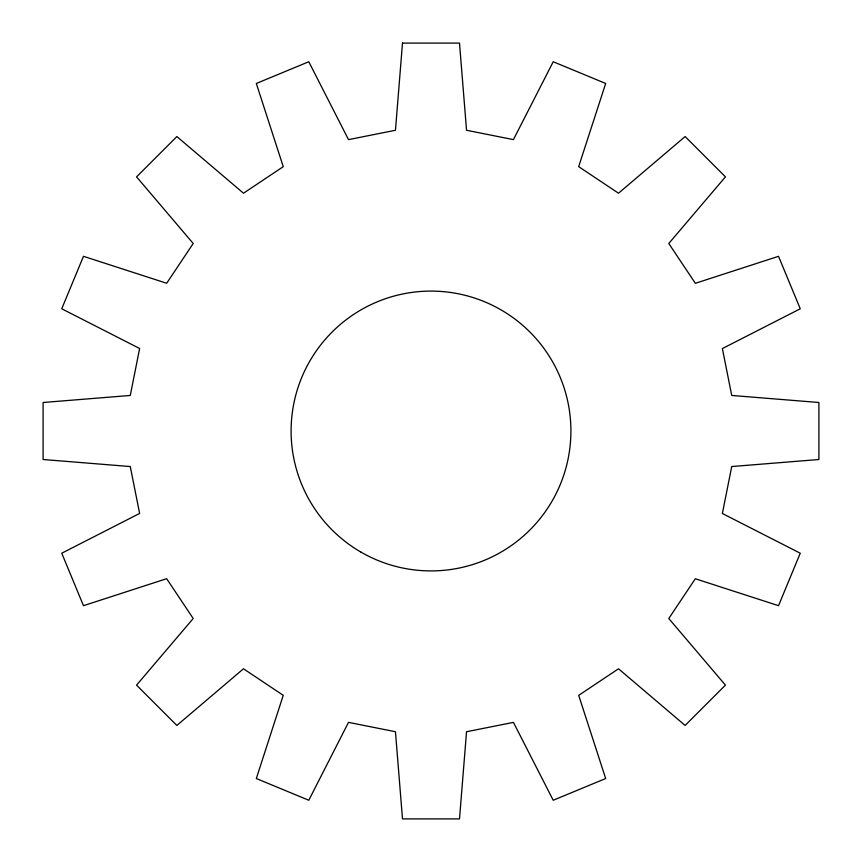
<?xml version="1.0" encoding="UTF-8"?>
<svg xmlns="http://www.w3.org/2000/svg" width="862" height="862" viewBox="0 0 862 862"><rect width="100%" height="100%" fill="white"/><g stroke="black" fill="none" stroke-linecap="round" stroke-linejoin="round"><path stroke-width="1.29" d="M402.5 43.1L395.453 130.27L348.507 139.633L308.779 61.741L256.316 83.474L283.253 166.678L243.483 193.217L176.872 136.562L136.562 176.872L193.217 243.483L166.678 283.253L83.474 256.316L61.741 308.779L139.633 348.507L130.27 395.453L43.1 402.5L43.1 459.5L130.27 466.547L139.622 513.429L61.741 553.221L83.474 605.684L166.646 578.693L193.217 618.517L136.562 685.128L176.872 725.438L243.483 668.783L283.253 695.322L256.316 778.526L308.779 800.259L348.507 722.367L395.453 731.73L402.5 818.9L459.5 818.9L466.547 731.73L513.429 722.378L553.221 800.259L605.684 778.526L578.693 695.354L618.517 668.783L685.128 725.438L725.438 685.128L668.783 618.517L695.322 578.747L778.526 605.684L800.259 553.221L722.367 513.493L731.73 466.547L818.9 459.5L818.9 402.5L731.73 395.453L722.378 348.571L800.259 308.779L778.526 256.316L695.354 283.307L668.783 243.483L725.438 176.872L685.128 136.562L618.517 193.217L578.671 166.635L605.684 83.474L553.221 61.741L513.429 139.622L466.547 130.27L459.5 43.1L402.5 43.1M361.049 552.165A139.913 139.913 0 0 0 570.913 431A139.913 139.913 0 0 0 361.049 309.835A139.913 139.913 0 0 0 361.049 552.165"/></g></svg>
